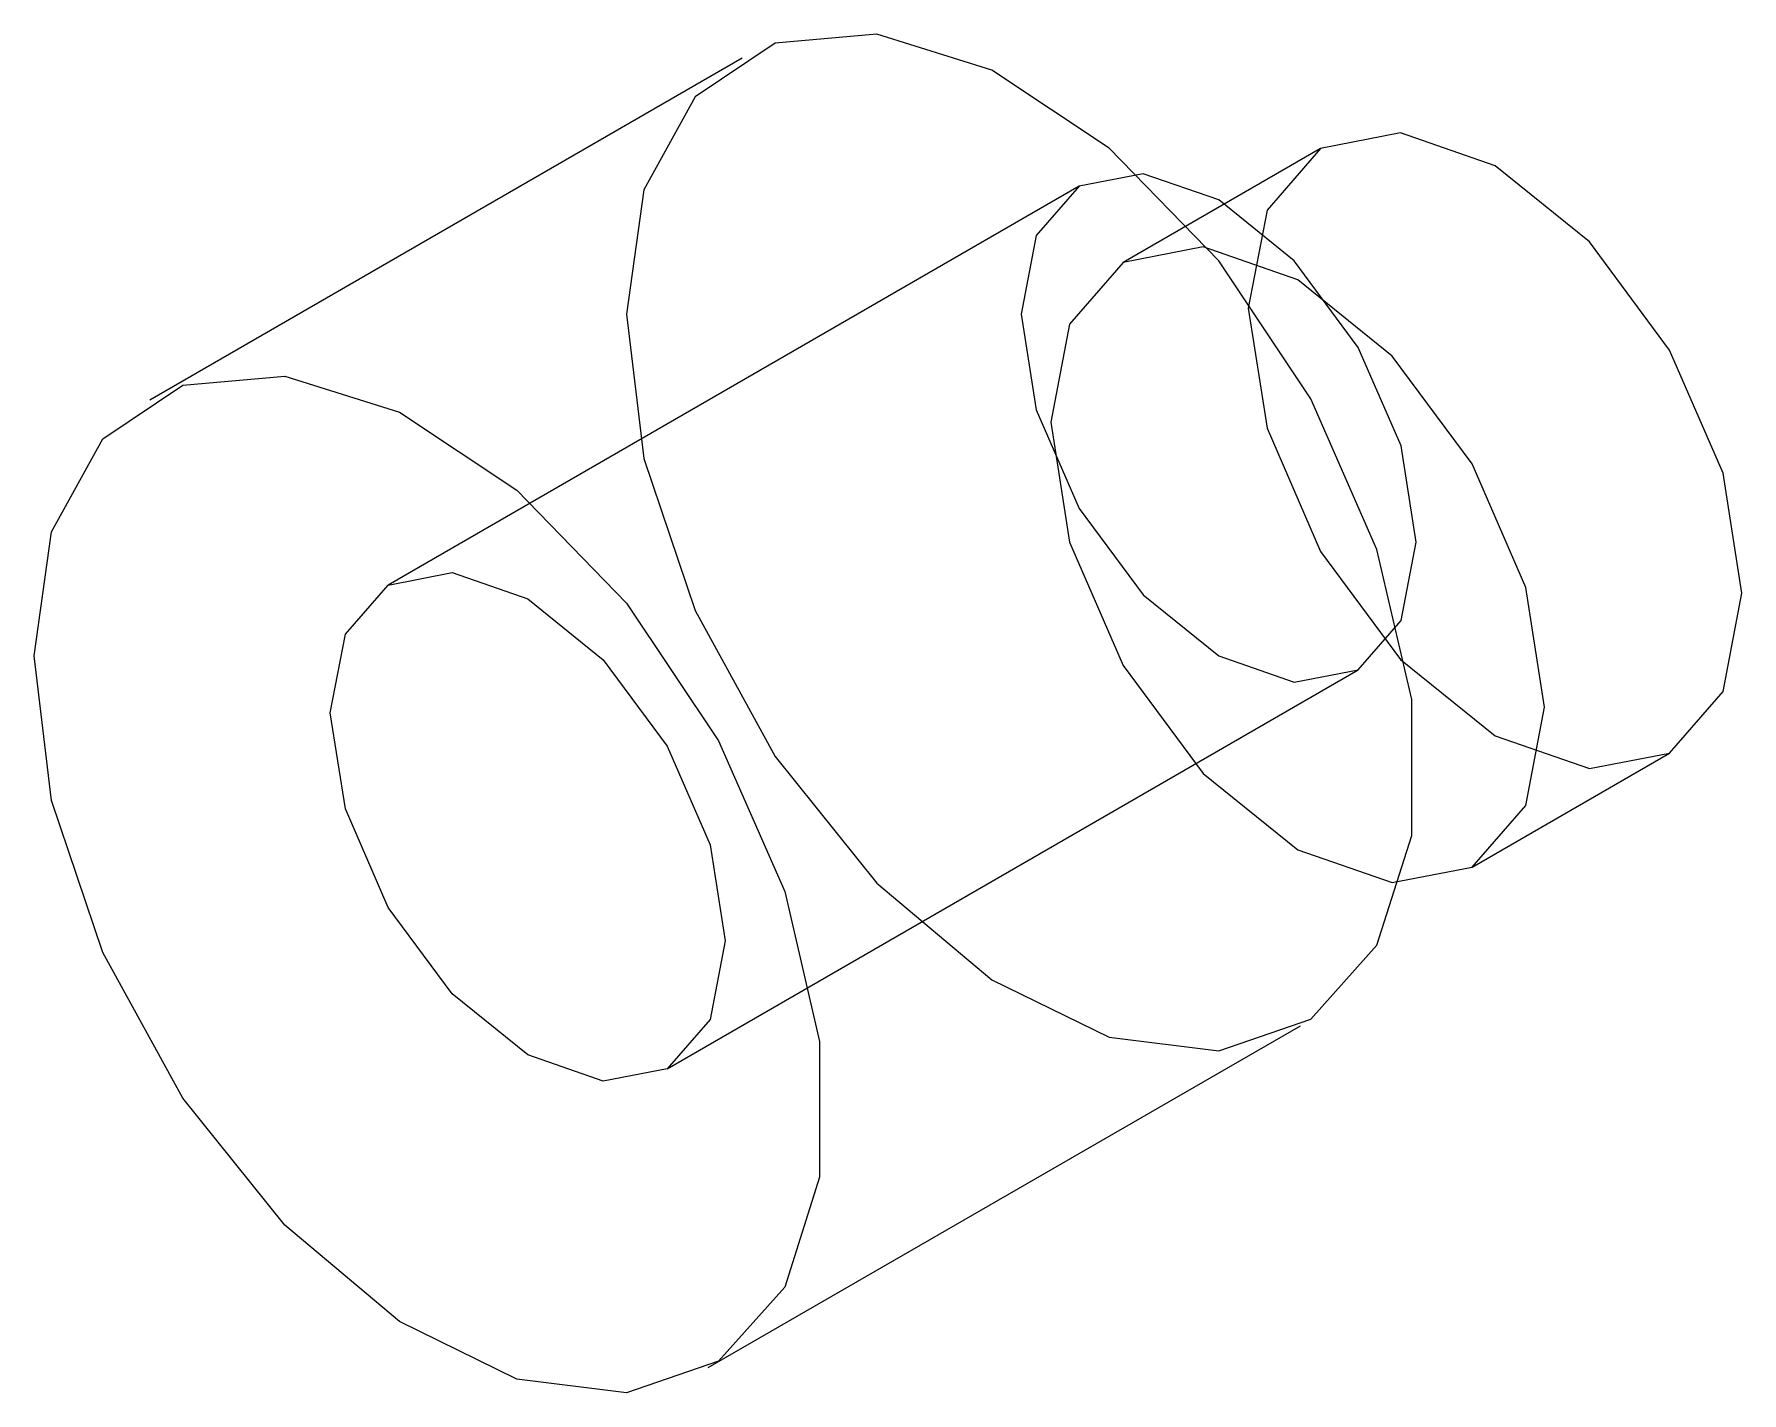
# Model space of a CAD drawing. Header units: millimetres. Extents: x 108 to 5832, y 144 to 4056.
# Drawn here: x 4223.53 to 4235.76, y 3266.26 to 3275.99 of the extents above; entities that cross this region are included whole.
import ezdxf

# ---------------------------------------------------------------- set-up
doc = ezdxf.new("R2010")
doc.units = ezdxf.units.MM
doc.header["$LTSCALE"] = 20
doc.linetypes.add('HIDDEN', pattern=[1.905, 1.27, -0.635])

msp = doc.modelspace()

# ---------------------------------------------------------------- linework, layer by layer
at = {"color": 1, "linetype": 'HIDDEN', "lineweight": 18}
for p, q in [((4228.598, 3275.816), (4224.355, 3273.366)), ((4232.742, 3275.17), (4231.328, 3274.353)), ((4231.012, 3274.9), (4226.062, 3272.043)), ((4228.062, 3268.578), (4233.012, 3271.436)), ((4233.827, 3270.023), (4235.242, 3270.839)), ((4228.355, 3266.438), (4232.598, 3268.887))]:
    msp.add_line(p, q, dxfattribs=at)
at = {"color": 1, "linetype": 'HIDDEN', "lineweight": 18, "flags": 128}
for points in [[(4227.769, 3273.984), (4227.895, 3272.949), (4228.261, 3271.861), (4228.834, 3270.816), (4229.564, 3269.908), (4230.386, 3269.216), (4231.227, 3268.804), (4232.012, 3268.706), (4232.671, 3268.933), (4233.146, 3269.463), (4233.395, 3270.25), (4233.395, 3271.224), (4233.146, 3272.297), (4232.671, 3273.376), (4232.012, 3274.364), (4231.227, 3275.172), (4230.386, 3275.73), (4229.564, 3275.988), (4228.834, 3275.923), (4228.261, 3275.54), (4227.895, 3274.874), (4227.769, 3273.984)], [(4235.76, 3271.984), (4235.625, 3272.843), (4235.242, 3273.726), (4234.668, 3274.5), (4233.992, 3275.046), (4233.315, 3275.281), (4232.742, 3275.17), (4232.359, 3274.728), (4232.224, 3274.025), (4232.359, 3273.166), (4232.742, 3272.283), (4233.315, 3271.509), (4233.992, 3270.963), (4234.668, 3270.728), (4235.242, 3270.839), (4235.625, 3271.28), (4235.76, 3271.984)], [(4230.598, 3273.984), (4230.705, 3273.297), (4231.012, 3272.59), (4231.471, 3271.972), (4232.012, 3271.535), (4232.553, 3271.347), (4233.012, 3271.436), (4233.318, 3271.789), (4233.426, 3272.351), (4233.318, 3273.039), (4233.012, 3273.745), (4232.553, 3274.364), (4232.012, 3274.801), (4231.471, 3274.989), (4231.012, 3274.9), (4230.705, 3274.547), (4230.598, 3273.984)], [(4234.345, 3271.168), (4234.211, 3272.026), (4233.828, 3272.91), (4233.254, 3273.683), (4232.578, 3274.229), (4231.901, 3274.465), (4231.328, 3274.353), (4230.944, 3273.912), (4230.81, 3273.209), (4230.944, 3272.35), (4231.328, 3271.466), (4231.901, 3270.693), (4232.578, 3270.147), (4233.254, 3269.912), (4233.828, 3270.023), (4234.211, 3270.464), (4234.345, 3271.168)], [(4223.527, 3271.535), (4223.652, 3272.425), (4224.018, 3273.091), (4224.592, 3273.474), (4225.322, 3273.539), (4226.144, 3273.281), (4226.984, 3272.723), (4227.769, 3271.914), (4228.428, 3270.927), (4228.903, 3269.848), (4229.152, 3268.774), (4229.152, 3267.801), (4228.903, 3267.014), (4228.428, 3266.484), (4227.769, 3266.257), (4226.984, 3266.355), (4226.144, 3266.767), (4225.322, 3267.458), (4224.592, 3268.367), (4224.018, 3269.411), (4223.652, 3270.5), (4223.527, 3271.535)], [(4225.648, 3271.127), (4225.756, 3271.69), (4226.062, 3272.042), (4226.521, 3272.132), (4227.062, 3271.943), (4227.603, 3271.507), (4228.062, 3270.888), (4228.369, 3270.181), (4228.476, 3269.494), (4228.369, 3268.931), (4228.062, 3268.578), (4227.603, 3268.489), (4227.062, 3268.677), (4226.521, 3269.114), (4226.062, 3269.733), (4225.756, 3270.44), (4225.648, 3271.127)]]:
    msp.add_lwpolyline(points, dxfattribs=at)

doc.saveas('drawing.dxf')
